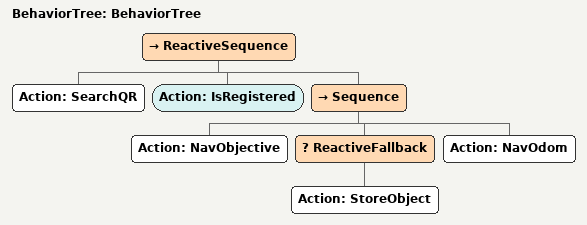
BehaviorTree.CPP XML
<?xml version="1.0"?>
<root main_tree_to_execute="BehaviorTree">
    <BehaviorTree ID="BehaviorTree">
        <ReactiveSequence>
            <Action ID="SearchQR"/>
            <Action ID="IsRegistered"/>
            <Sequence>
                <Action ID="NavObjective"/>
                <ReactiveFallback>
                    <Action ID="StoreObject"/>
                </ReactiveFallback>
                <Action ID="NavOdom"/>
            </Sequence>
        </ReactiveSequence>
    </BehaviorTree>
</root>
